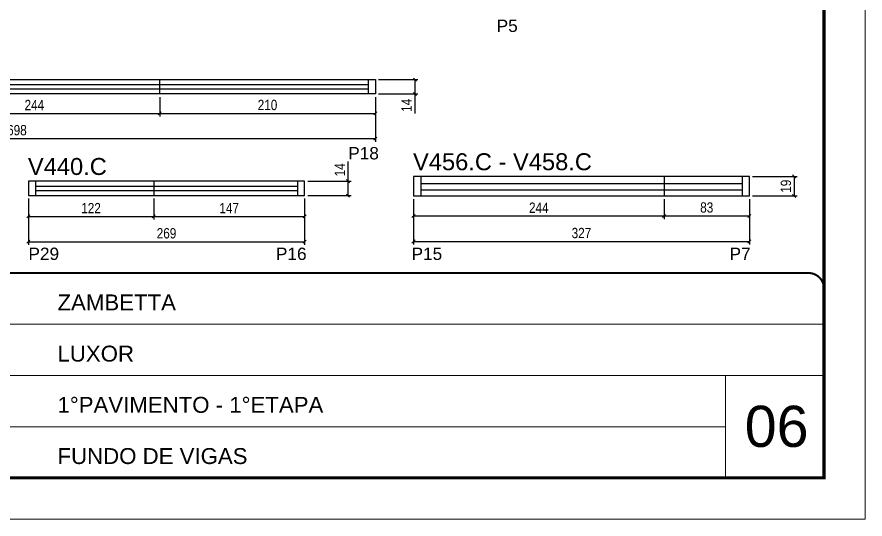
# Model space of a CAD drawing. Extents: x 1959 to 8212, y 239 to 4735.
# Drawn here: x 4217 to 5042, y 2537 to 3025 of the extents above; entities that cross this region are included whole.
import ezdxf

# ---------------------------------------------------------------- set-up
doc = ezdxf.new("R2010")
doc.units = 0
doc.linetypes.add('CONTINUO', pattern=[0])
doc.linetypes.add('DASHED', pattern=[0.75, 0.5, -0.25])
for name, color, linetype in [('5', 5, 'Continuous'), ('COTA', 241, 'Continuous'), ('NOMENCLATURA', 7, 'Continuous'), ('Painéis', 200, 'Continuous'), ('SARR_2.2x7', 40, 'Continuous'), ('SARR_EDITAR', 141, 'Continuous')]:
    doc.layers.add(name, color=color, linetype=linetype)
for name, color, linetype, lineweight in [('CARIMBO', 255, 'Continuous', 9), ('Folhas', 255, 'Continuous', 9), ('SARRAFO DE PRESSAO', 251, 'DASHED', 9)]:
    doc.layers.add(name, color=color, linetype=linetype, lineweight=lineweight)
doc.styles.add('ARIAL', font='arial.ttf')
doc.styles.add('COTA TECNICA', font='techl___.ttf', dxfattribs={"height": 10})
doc.styles.add('COTA TECNICA-50', font='techl___.ttf', dxfattribs={"height": 10})
doc.styles.get("Standard").update_dxf_attribs({"font": 'arial.ttf'})
doc.dimstyles.new('COTA PAINEL-50', dxfattribs={"dimtxt": 10, "dimasz": 3, "dimexe": 3, "dimexo": 3, "dimgap": 3, "dimtad": 1, "dimdec": 1, "dimzin": 12, "dimdsep": 46, "dimtxsty": 'COTA TECNICA-50', "dimblk1": 'OBLIQUE', "dimblk2": 'OBLIQUE', "dimsah": 1, "dimcen": 0.9, "dimclrd": 4, "dimclre": 4, "dimclrt": 240, "dimadec": 1, "dimazin": 3, "dimtfac": 1, "dimtdec": 1, "dimtmove": 0, "dimatfit": 3, "dimfxl": 1, "dimtolj": 1, "dimtzin": 12, "dimarcsym": 0})
doc.dimstyles.new('PAINEL', dxfattribs={"dimtxt": 10, "dimasz": 3, "dimexe": 3, "dimexo": 3, "dimgap": 3, "dimtad": 1, "dimdec": 1, "dimzin": 12, "dimdsep": 46, "dimtxsty": 'COTA TECNICA', "dimblk1": 'OBLIQUE', "dimblk2": 'OBLIQUE', "dimsah": 1, "dimcen": 0.9, "dimclrd": 4, "dimclre": 4, "dimclrt": 240, "dimadec": 1, "dimazin": 3, "dimtfac": 1, "dimtdec": 1, "dimtmove": 0, "dimatfit": 3, "dimfxl": 1, "dimtolj": 1, "dimtzin": 12, "dimarcsym": 0})

# ---------------------------------------------------------------- blocks, each defined once
blk = doc.blocks.new('9999999999')
at = {"color": 30, "linetype": 'CONTINUO'}
for p, q in [((98564.56, 34379.64), (99583.98, 34379.64)), ((98564.56, 34329.83), (99487.98, 34329.83)), ((99583.98, 34329.83), (99487.98, 34329.83)), ((99487.98, 34329.83), (99487.98, 34230.21)), ((98564.56, 34280.02), (99487.98, 34280.02))]:
    blk.add_line(p, q, dxfattribs=at)
at = {"color": 30, "linetype": 'CONTINUO', "const_width": 2}
blk.add_lwpolyline([(99583.98, 34230.21), (99583.98, 34414.45, 0.414214), (99568.98, 34429.45), (98228.98, 34429.45, 0.414214), (98213.98, 34414.45), (98213.98, 34245.21, 0.414214), (98228.98, 34230.21), (99583.98, 34230.21)], format="xyb", dxfattribs=at)
at = {"layer": 'Folhas'}
blk.add_lwpolyline([(98138.98, 34190.21), (99623.98, 34190.21), (99623.98, 35240.21), (98138.98, 35240.21)], close=True, dxfattribs=at)
at = {"layer": 'Folhas', "color": 30, "const_width": 3}
blk.add_lwpolyline([(98213.98, 34230.21), (99583.98, 34230.21), (99583.98, 35200.21), (98213.98, 35200.21)], close=True, dxfattribs=at)
at = {"color": 7, "linetype": 'Continuous', "ltscale": 5, "style": 'ARIAL'}
for s, height, p in [('ZAMBETTA', 15.483, (98837.68, 34393.13)), ('LUXOR', 15.483, (98837.68, 34343.32)), ('1°PAVIMENTO - 1°ETAPA', 15.4829, (98837.68, 34293.51)), ('FUNDO DE VIGAS', 15.4829, (98837.68, 34243.7))]:
    blk.add_text(s, height=height, dxfattribs=at).set_placement(p)
blk = doc.blocks.new('_Oblique')
at = {"color": 0, "linetype": 'ByBlock', "lineweight": -2}
blk.add_line((-0.5, -0.5), (0.5, 0.5), dxfattribs=at)
blk = doc.blocks.new('*D200')
at = {"layer": 'COTA', "color": 4, "linetype": 'ByBlock', "lineweight": -2, "transparency": 16777216}
for p, q in [((4111.47, 2947.04), (4111.47, 2928.2)), ((4355.47, 2947.04), (4355.47, 2928.2)), ((4111.47, 2931.2), (4355.47, 2931.2))]:
    blk.add_line(p, q, dxfattribs=at)
at = {"layer": 'Defpoints', "color": 0, "linetype": 'ByBlock', "transparency": 16777216}
for p in [(4111.47, 2950.04), (4355.47, 2950.04), (4355.47, 2931.2)]:
    blk.add_point(p, dxfattribs=at)
at = {"layer": 'COTA', "color": 4, "linetype": 'ByBlock', "lineweight": -2, "transparency": 16777216, "xscale": 3, "yscale": 3, "zscale": 3, "rotation": 180}
blk.add_blockref('_Oblique', (4111.47, 2931.2), dxfattribs=at)
at = {"layer": 'COTA', "color": 4, "linetype": 'ByBlock', "lineweight": -2, "transparency": 16777216, "xscale": 3, "yscale": 3, "zscale": 3}
blk.add_blockref('_Oblique', (4355.47, 2931.2), dxfattribs=at)
at = {"layer": 'COTA', "color": 240, "linetype": 'ByBlock', "transparency": 16777216, "insert": (4233.47, 2939.27), "char_height": 10, "attachment_point": 5, "style": 'COTA TECNICA-50'}
blk.add_mtext('\\A1;244', dxfattribs=at)
blk = doc.blocks.new('*D201')
at = {"layer": 'COTA', "color": 4, "lineweight": -2, "transparency": 16777216}
for p, q in [((3867.47, 2947.04), (3867.47, 2903.62)), ((4565.47, 2947.04), (4565.47, 2903.62)), ((3867.47, 2906.62), (4565.47, 2906.62))]:
    blk.add_line(p, q, dxfattribs=at)
at = {"layer": 'Defpoints', "color": 0, "transparency": 16777216}
for p in [(3867.47, 2950.04), (4565.47, 2950.04), (4565.47, 2906.62)]:
    blk.add_point(p, dxfattribs=at)
at = {"layer": 'COTA', "color": 4, "lineweight": -2, "transparency": 16777216, "xscale": 3, "yscale": 3, "zscale": 3, "rotation": 180}
blk.add_blockref('_Oblique', (3867.47, 2906.62), dxfattribs=at)
at = {"layer": 'COTA', "color": 4, "lineweight": -2, "transparency": 16777216, "xscale": 3, "yscale": 3, "zscale": 3}
blk.add_blockref('_Oblique', (4565.47, 2906.62), dxfattribs=at)
at = {"layer": 'COTA', "color": 240, "transparency": 16777216, "insert": (4216.47, 2914.75), "char_height": 10, "attachment_point": 5, "style": 'COTA TECNICA'}
blk.add_mtext('\\A1;698', dxfattribs=at)
blk = doc.blocks.new('*D204')
at = {"layer": 'COTA', "color": 4, "lineweight": -2, "transparency": 16777216}
for p, q in [((4355.47, 2947.04), (4355.47, 2928.2)), ((4565.47, 2947.04), (4565.47, 2928.2)), ((4355.47, 2931.2), (4565.47, 2931.2))]:
    blk.add_line(p, q, dxfattribs=at)
at = {"layer": 'Defpoints', "color": 0, "transparency": 16777216}
for p in [(4355.47, 2950.04), (4565.47, 2950.04), (4565.47, 2931.2)]:
    blk.add_point(p, dxfattribs=at)
at = {"layer": 'COTA', "color": 4, "lineweight": -2, "transparency": 16777216, "xscale": 3, "yscale": 3, "zscale": 3, "rotation": 180}
blk.add_blockref('_Oblique', (4355.47, 2931.2), dxfattribs=at)
at = {"layer": 'COTA', "color": 4, "lineweight": -2, "transparency": 16777216, "xscale": 3, "yscale": 3, "zscale": 3}
blk.add_blockref('_Oblique', (4565.47, 2931.2), dxfattribs=at)
at = {"layer": 'COTA', "color": 240, "transparency": 16777216, "insert": (4460.47, 2939.3), "char_height": 10, "attachment_point": 5, "style": 'COTA TECNICA'}
blk.add_mtext('\\A1;210', dxfattribs=at)
blk = doc.blocks.new('*D202')
at = {"layer": 'COTA', "color": 4, "lineweight": -2, "transparency": 16777216}
for p, q in [((4568.47, 2964.04), (4606.97, 2964.04)), ((4603.97, 2964.04), (4603.97, 2950.04)), ((4568.47, 2950.04), (4606.97, 2950.04)), ((4603.97, 2950.04), (4603.97, 2930.93))]:
    blk.add_line(p, q, dxfattribs=at)
at = {"layer": 'Defpoints', "color": 0, "transparency": 16777216}
for p in [(4565.47, 2964.04), (4565.47, 2950.04), (4603.97, 2950.04)]:
    blk.add_point(p, dxfattribs=at)
at = {"layer": 'COTA', "color": 4, "lineweight": -2, "transparency": 16777216, "xscale": 3, "yscale": 3, "zscale": 3}
for p, rotation in [((4603.97, 2964.04), 90), ((4603.97, 2950.04), 270)]:
    blk.add_blockref('_Oblique', p, dxfattribs=dict(at, rotation=rotation))
at = {"layer": 'COTA', "color": 240, "transparency": 16777216, "insert": (4595.89, 2938.99), "char_height": 10, "attachment_point": 5, "rotation": 90, "style": 'COTA TECNICA'}
blk.add_mtext('\\A1;14', dxfattribs=at)
blk = doc.blocks.new('*D268')
at = {"layer": 'COTA', "color": 4, "linetype": 'ByBlock', "lineweight": -2, "transparency": 16777216}
for p, q in [((4227.63, 2848.22), (4227.63, 2803.34)), ((4496.63, 2848.22), (4496.63, 2803.34)), ((4227.63, 2806.34), (4496.63, 2806.34))]:
    blk.add_line(p, q, dxfattribs=at)
at = {"layer": 'Defpoints', "color": 0, "linetype": 'ByBlock', "transparency": 16777216}
for p in [(4227.63, 2851.22), (4496.63, 2851.22), (4496.63, 2806.34)]:
    blk.add_point(p, dxfattribs=at)
at = {"layer": 'COTA', "color": 4, "linetype": 'ByBlock', "lineweight": -2, "transparency": 16777216, "xscale": 3, "yscale": 3, "zscale": 3, "rotation": 180}
blk.add_blockref('_Oblique', (4227.63, 2806.34), dxfattribs=at)
at = {"layer": 'COTA', "color": 4, "linetype": 'ByBlock', "lineweight": -2, "transparency": 16777216, "xscale": 3, "yscale": 3, "zscale": 3}
blk.add_blockref('_Oblique', (4496.63, 2806.34), dxfattribs=at)
at = {"layer": 'COTA', "color": 240, "linetype": 'ByBlock', "transparency": 16777216, "insert": (4362.13, 2814.47), "char_height": 10, "attachment_point": 5, "style": 'COTA TECNICA-50'}
blk.add_mtext('\\A1;269', dxfattribs=at)
blk = doc.blocks.new('*D269')
at = {"layer": 'COTA', "color": 4, "lineweight": -2, "transparency": 16777216}
for p, q in [((4538.96, 2865.22), (4538.96, 2884.33)), ((4499.63, 2865.22), (4541.96, 2865.22)), ((4538.96, 2851.22), (4538.96, 2865.22)), ((4499.63, 2851.22), (4541.96, 2851.22))]:
    blk.add_line(p, q, dxfattribs=at)
at = {"layer": 'Defpoints', "color": 0, "transparency": 16777216}
for p in [(4496.63, 2865.22), (4538.96, 2865.22), (4496.63, 2851.22)]:
    blk.add_point(p, dxfattribs=at)
at = {"layer": 'COTA', "color": 4, "lineweight": -2, "transparency": 16777216, "xscale": 3, "yscale": 3, "zscale": 3}
for p, rotation in [((4538.96, 2865.22), 90), ((4538.96, 2851.22), 270)]:
    blk.add_blockref('_Oblique', p, dxfattribs=dict(at, rotation=rotation))
at = {"layer": 'COTA', "color": 240, "transparency": 16777216, "insert": (4530.88, 2876.27), "char_height": 10, "attachment_point": 5, "rotation": 90, "style": 'COTA TECNICA'}
blk.add_mtext('\\A1;14', dxfattribs=at)
blk = doc.blocks.new('*D270')
at = {"layer": 'COTA', "color": 4, "lineweight": -2, "transparency": 16777216}
for p, q in [((4227.63, 2848.22), (4227.63, 2827.96)), ((4349.63, 2848.22), (4349.63, 2827.96)), ((4227.63, 2830.96), (4349.63, 2830.96))]:
    blk.add_line(p, q, dxfattribs=at)
at = {"layer": 'Defpoints', "color": 0, "transparency": 16777216}
for p in [(4227.63, 2851.22), (4349.63, 2851.22), (4349.63, 2830.96)]:
    blk.add_point(p, dxfattribs=at)
at = {"layer": 'COTA', "color": 4, "lineweight": -2, "transparency": 16777216, "xscale": 3, "yscale": 3, "zscale": 3, "rotation": 180}
blk.add_blockref('_Oblique', (4227.63, 2830.96), dxfattribs=at)
at = {"layer": 'COTA', "color": 4, "lineweight": -2, "transparency": 16777216, "xscale": 3, "yscale": 3, "zscale": 3}
blk.add_blockref('_Oblique', (4349.63, 2830.96), dxfattribs=at)
at = {"layer": 'COTA', "color": 240, "transparency": 16777216, "insert": (4288.63, 2839.02), "char_height": 10, "attachment_point": 5, "style": 'COTA TECNICA'}
blk.add_mtext('\\A1;122', dxfattribs=at)
blk = doc.blocks.new('*D271')
at = {"layer": 'COTA', "color": 4, "lineweight": -2, "transparency": 16777216}
for p, q in [((4349.63, 2848.22), (4349.63, 2827.96)), ((4496.63, 2848.22), (4496.63, 2827.96)), ((4349.63, 2830.96), (4496.63, 2830.96))]:
    blk.add_line(p, q, dxfattribs=at)
at = {"layer": 'Defpoints', "color": 0, "transparency": 16777216}
for p in [(4349.63, 2851.22), (4496.63, 2851.22), (4496.63, 2830.96)]:
    blk.add_point(p, dxfattribs=at)
at = {"layer": 'COTA', "color": 4, "lineweight": -2, "transparency": 16777216, "xscale": 3, "yscale": 3, "zscale": 3, "rotation": 180}
blk.add_blockref('_Oblique', (4349.63, 2830.96), dxfattribs=at)
at = {"layer": 'COTA', "color": 4, "lineweight": -2, "transparency": 16777216, "xscale": 3, "yscale": 3, "zscale": 3}
blk.add_blockref('_Oblique', (4496.63, 2830.96), dxfattribs=at)
at = {"layer": 'COTA', "color": 240, "transparency": 16777216, "insert": (4423.13, 2839.03), "char_height": 10, "attachment_point": 5, "style": 'COTA TECNICA'}
blk.add_mtext('\\A1;147', dxfattribs=at)
blk = doc.blocks.new('*D320')
at = {"layer": 'COTA', "color": 4, "linetype": 'ByBlock', "lineweight": -2, "transparency": 16777216}
for p, q in [((4602.62, 2847.82), (4602.62, 2803.52)), ((4929.62, 2847.82), (4929.62, 2803.52)), ((4602.62, 2806.52), (4929.62, 2806.52))]:
    blk.add_line(p, q, dxfattribs=at)
at = {"layer": 'Defpoints', "color": 0, "linetype": 'ByBlock', "transparency": 16777216}
for p in [(4602.62, 2850.82), (4929.62, 2850.82), (4929.62, 2806.52)]:
    blk.add_point(p, dxfattribs=at)
at = {"layer": 'COTA', "color": 4, "linetype": 'ByBlock', "lineweight": -2, "transparency": 16777216, "xscale": 3, "yscale": 3, "zscale": 3, "rotation": 180}
blk.add_blockref('_Oblique', (4602.62, 2806.52), dxfattribs=at)
at = {"layer": 'COTA', "color": 4, "linetype": 'ByBlock', "lineweight": -2, "transparency": 16777216, "xscale": 3, "yscale": 3, "zscale": 3}
blk.add_blockref('_Oblique', (4929.62, 2806.52), dxfattribs=at)
at = {"layer": 'COTA', "color": 240, "linetype": 'ByBlock', "transparency": 16777216, "insert": (4766.12, 2814.74), "char_height": 10, "attachment_point": 5, "style": 'COTA TECNICA-50'}
blk.add_mtext('\\A1;327', dxfattribs=at)
blk = doc.blocks.new('*D321')
at = {"layer": 'COTA', "color": 4, "lineweight": -2, "transparency": 16777216}
for p, q in [((4602.62, 2847.82), (4602.62, 2828.36)), ((4846.62, 2847.82), (4846.62, 2828.36)), ((4602.62, 2831.36), (4846.62, 2831.36))]:
    blk.add_line(p, q, dxfattribs=at)
at = {"layer": 'Defpoints', "color": 0, "transparency": 16777216}
for p in [(4602.62, 2850.82), (4846.62, 2850.82), (4846.62, 2831.36)]:
    blk.add_point(p, dxfattribs=at)
at = {"layer": 'COTA', "color": 4, "lineweight": -2, "transparency": 16777216, "xscale": 3, "yscale": 3, "zscale": 3, "rotation": 180}
blk.add_blockref('_Oblique', (4602.62, 2831.36), dxfattribs=at)
at = {"layer": 'COTA', "color": 4, "lineweight": -2, "transparency": 16777216, "xscale": 3, "yscale": 3, "zscale": 3}
blk.add_blockref('_Oblique', (4846.62, 2831.36), dxfattribs=at)
at = {"layer": 'COTA', "color": 240, "transparency": 16777216, "insert": (4724.62, 2839.43), "char_height": 10, "attachment_point": 5, "style": 'COTA TECNICA'}
blk.add_mtext('\\A1;244', dxfattribs=at)
blk = doc.blocks.new('*D322')
at = {"layer": 'COTA', "color": 4, "lineweight": -2, "transparency": 16777216}
for p, q in [((4846.62, 2847.82), (4846.62, 2828.36)), ((4929.62, 2847.82), (4929.62, 2828.36)), ((4846.62, 2831.36), (4929.62, 2831.36))]:
    blk.add_line(p, q, dxfattribs=at)
at = {"layer": 'Defpoints', "color": 0, "transparency": 16777216}
for p in [(4846.62, 2850.82), (4929.62, 2850.82), (4929.62, 2831.36)]:
    blk.add_point(p, dxfattribs=at)
at = {"layer": 'COTA', "color": 4, "lineweight": -2, "transparency": 16777216, "xscale": 3, "yscale": 3, "zscale": 3, "rotation": 180}
blk.add_blockref('_Oblique', (4846.62, 2831.36), dxfattribs=at)
at = {"layer": 'COTA', "color": 4, "lineweight": -2, "transparency": 16777216, "xscale": 3, "yscale": 3, "zscale": 3}
blk.add_blockref('_Oblique', (4929.62, 2831.36), dxfattribs=at)
at = {"layer": 'COTA', "color": 240, "transparency": 16777216, "insert": (4888.12, 2839.6), "char_height": 10, "attachment_point": 5, "style": 'COTA TECNICA'}
blk.add_mtext('\\A1;83', dxfattribs=at)
blk = doc.blocks.new('*D323')
at = {"layer": 'COTA', "color": 4, "lineweight": -2, "transparency": 16777216}
for p, q in [((4932.62, 2869.82), (4976.29, 2869.82)), ((4973.29, 2869.82), (4973.29, 2850.82)), ((4932.62, 2850.82), (4976.29, 2850.82))]:
    blk.add_line(p, q, dxfattribs=at)
at = {"layer": 'Defpoints', "color": 0, "transparency": 16777216}
for p in [(4929.62, 2869.82), (4929.62, 2850.82), (4973.29, 2850.82)]:
    blk.add_point(p, dxfattribs=at)
at = {"layer": 'COTA', "color": 4, "lineweight": -2, "transparency": 16777216, "xscale": 3, "yscale": 3, "zscale": 3}
for p, rotation in [((4973.29, 2869.82), 90), ((4973.29, 2850.82), 270)]:
    blk.add_blockref('_Oblique', p, dxfattribs=dict(at, rotation=rotation))
at = {"layer": 'COTA', "color": 240, "transparency": 16777216, "insert": (4965.21, 2860.32), "char_height": 10, "attachment_point": 5, "rotation": 90, "style": 'COTA TECNICA'}
blk.add_mtext('\\A1;19', dxfattribs=at)

msp = doc.modelspace()

# ---------------------------------------------------------------- linework, layer by layer
at = {"layer": 'Painéis'}
for p, q in [((4111.47, 2964.04), (4565.47, 2964.04)), ((4355.47, 2950.04), (4355.47, 2964.04)), ((4565.47, 2964.04), (4565.47, 2950.04)), ((4565.47, 2950.04), (4111.47, 2950.04))]:
    msp.add_line(p, q, dxfattribs=at)
at = {"layer": 'Painéis', "linetype": 'ByBlock'}
for p, q in [((4846.62, 2869.82), (4846.62, 2850.82)), ((4227.63, 2865.22), (4227.63, 2851.22)), ((4496.63, 2865.22), (4227.63, 2865.22)), ((4349.63, 2865.22), (4349.63, 2851.22)), ((4496.63, 2851.22), (4496.63, 2865.22)), ((4227.63, 2851.22), (4496.63, 2851.22))]:
    msp.add_line(p, q, dxfattribs=at)
msp.add_lwpolyline([(4602.62, 2869.82), (4602.62, 2850.82), (4929.62, 2850.82), (4929.62, 2869.82)], close=True, dxfattribs=at)
at = {"layer": 'SARR_2.2x7', "linetype": 'Continuous'}
for p, q in [((4558.47, 2964.04), (4558.47, 2950.04)), ((4609.62, 2869.82), (4609.62, 2850.82)), ((4922.62, 2869.82), (4922.62, 2850.82)), ((4234.63, 2865.22), (4234.63, 2851.22)), ((4489.63, 2865.22), (4489.63, 2851.22)), ((4609.62, 2862.82), (4922.62, 2862.82)), ((4609.62, 2856.82), (4922.62, 2856.82))]:
    msp.add_line(p, q, dxfattribs=at)
at = {"layer": 'SARR_EDITAR', "linetype": 'Continuous'}
for p, q in [((4355.47, 2959.04), (4111.47, 2959.04)), ((4558.47, 2959.04), (4355.47, 2959.04)), ((4111.47, 2955.04), (4355.47, 2955.04)), ((4355.47, 2955.04), (4558.47, 2955.04)), ((4234.63, 2860.22), (4489.63, 2860.22)), ((4234.63, 2856.22), (4489.63, 2856.22))]:
    msp.add_line(p, q, dxfattribs=at)

# ---------------------------------------------------------------- block references
at = {"layer": 'SARRAFO DE PRESSAO', "color": 6, "linetype": 'ByBlock'}
msp.add_blockref('9999999999', (-94581.71, -31653.56), dxfattribs=at)

# ---------------------------------------------------------------- texts
at = {"layer": '5', "linetype": 'Continuous'}
for s, rotation, p in [('P5', 359.99996, (4683.59, 3010.32)), ('P18', 359.99996, (4539.1, 2886.42)), ('P29', 0.00004, (4227.71, 2788.58)), ('P16', 359.99996, (4468.68, 2788.58)), ('P15', 359.99996, (4600.73, 2788.57)), ('P7', 359.99996, (4910.36, 2788.57))]:
    msp.add_text(s, height=12, rotation=rotation, dxfattribs=at).set_placement(p)
at = {"layer": 'CARIMBO', "style": 'ARIAL'}
msp.add_text('06', height=40, dxfattribs=at).set_placement((4925.13, 2606.79))
at = {"layer": 'NOMENCLATURA', "linetype": 'Continuous'}
for s, p in [('V456.C - V458.C', (4602.15, 2875.88)), ('V440.C', (4227.16, 2871.27))]:
    msp.add_text(s, height=16.5, dxfattribs=at).set_placement(p)

# ---------------------------------------------------------------- dimensions: what is measured, and where the dimension line sits
at = {"layer": 'COTA'}
for base, p1, p2, picture, middle in [((4603.97, 2950.04), (4565.47, 2964.04), (4565.47, 2950.04), '*D202', (4595.89, 2938.99)), ((4538.96, 2865.22), (4496.63, 2851.22), (4496.63, 2865.22), '*D269', (4530.88, 2876.27)), ((4973.29, 2850.82), (4929.62, 2869.82), (4929.62, 2850.82), '*D323', (4965.21, 2860.32))]:
    dim = msp.add_linear_dim(base=base, p1=p1, p2=p2, angle=90, dimstyle='PAINEL', dxfattribs=at)
    dim.commit()
    dim.dimension.update_dxf_attribs({"geometry": picture, "text_midpoint": middle})
for base, p1, p2, picture, middle in [((4565.47, 2906.62), (3867.47, 2950.04), (4565.47, 2950.04), '*D201', (4216.47, 2914.75)), ((4565.47, 2931.2), (4355.47, 2950.04), (4565.47, 2950.04), '*D204', (4460.47, 2939.3)), ((4349.63, 2830.96), (4227.63, 2851.22), (4349.63, 2851.22), '*D270', (4288.63, 2839.02)), ((4846.62, 2831.36), (4602.62, 2850.82), (4846.62, 2850.82), '*D321', (4724.62, 2839.43))]:
    dim = msp.add_linear_dim(base=base, p1=p1, p2=p2, dimstyle='PAINEL', dxfattribs=at)
    dim.commit()
    dim.dimension.update_dxf_attribs({"geometry": picture, "text_midpoint": middle})
at = {"layer": 'COTA', "color": 1, "linetype": 'ByBlock'}
for base, p1, p2, picture, middle in [((4355.47, 2931.2), (4111.47, 2950.04), (4355.47, 2950.04), '*D200', (4233.47, 2939.27)), ((4496.63, 2806.34), (4227.63, 2851.22), (4496.63, 2851.22), '*D268', (4362.13, 2814.47)), ((4929.62, 2806.52), (4602.62, 2850.82), (4929.62, 2850.82), '*D320', (4766.12, 2814.74))]:
    dim = msp.add_linear_dim(base=base, p1=p1, p2=p2, dimstyle='COTA PAINEL-50', override={"dimarcsym": 1}, dxfattribs=at)
    dim.commit()
    dim.dimension.update_dxf_attribs({"geometry": picture, "text_midpoint": middle})
at = {"layer": 'COTA'}
for base, p1, p2, picture, middle in [((4496.63, 2830.96), (4349.63, 2851.22), (4496.63, 2851.22), '*D271', (4423.13, 2839.03)), ((4929.62, 2831.36), (4846.62, 2850.82), (4929.62, 2850.82), '*D322', (4888.12, 2839.6))]:
    dim = msp.add_linear_dim(base=base, p1=p1, p2=p2, dimstyle='PAINEL', override={"dimtmove": 1}, dxfattribs=at)
    dim.commit()
    dim.dimension.update_dxf_attribs({"geometry": picture, "text_midpoint": middle})

doc.saveas('drawing.dxf')
